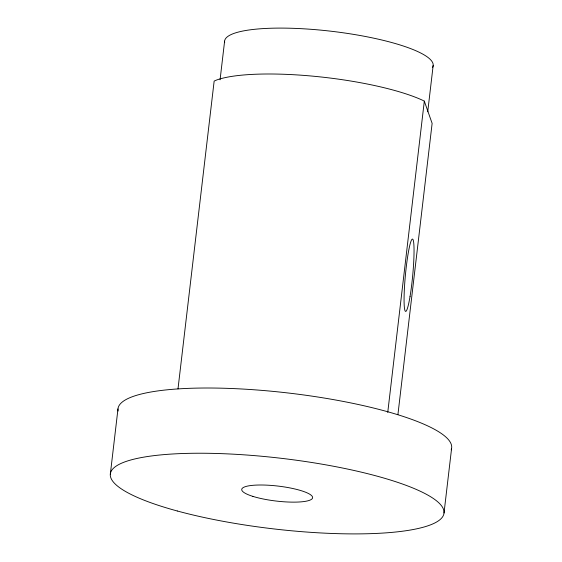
<?xml version="1.0" encoding="UTF-8"?>
<svg xmlns="http://www.w3.org/2000/svg" width="562" height="562" viewBox="0 0 562 562"><rect width="100%" height="100%" fill="white"/><g stroke="black" fill="none" stroke-linecap="round" stroke-linejoin="round"><path stroke-width="0.84" d="M110.328 474.138L117.985 408.918M177.999 388.883L214.157 81.076L216.848 79.93A117.584 24.847 6.7 0 1 315.76 76.439A117.584 24.847 6.7 0 1 422.476 100.205L424.317 101.125L432.129 123.373L397.917 414.616M220.072 79.783L224.61 41.166M387.745 412.417L424.317 101.125M427.724 111.796L433.169 65.452M444.015 512.994L451.672 447.774A167.975 35.497 6.7 0 0 283.255 392.438A167.975 35.497 6.7 0 0 118.076 411.033M451.581 448.462A167.975 35.497 6.7 0 1 451.188 449.818M224.695 42.635A104.982 22.185 6.7 0 1 332.683 31.416A104.982 22.185 6.7 0 1 432.459 67.559M177.269 510.984A167.975 35.497 6.7 0 0 442.884 516.366A167.975 35.497 6.7 0 0 211.354 453.351A167.975 35.497 6.7 0 0 177.269 510.984M252.865 496.372A35.694 7.545 6.7 0 0 311.685 499.182A35.694 7.545 6.7 0 0 266.957 485.154A35.694 7.545 6.7 0 0 252.865 496.372M410.056 296.385A36.347 3.653 -84.6 0 0 412.824 239.3A36.347 3.653 -84.6 0 0 404.317 290.245A36.347 3.653 -84.6 0 0 410.056 296.385"/></g></svg>
